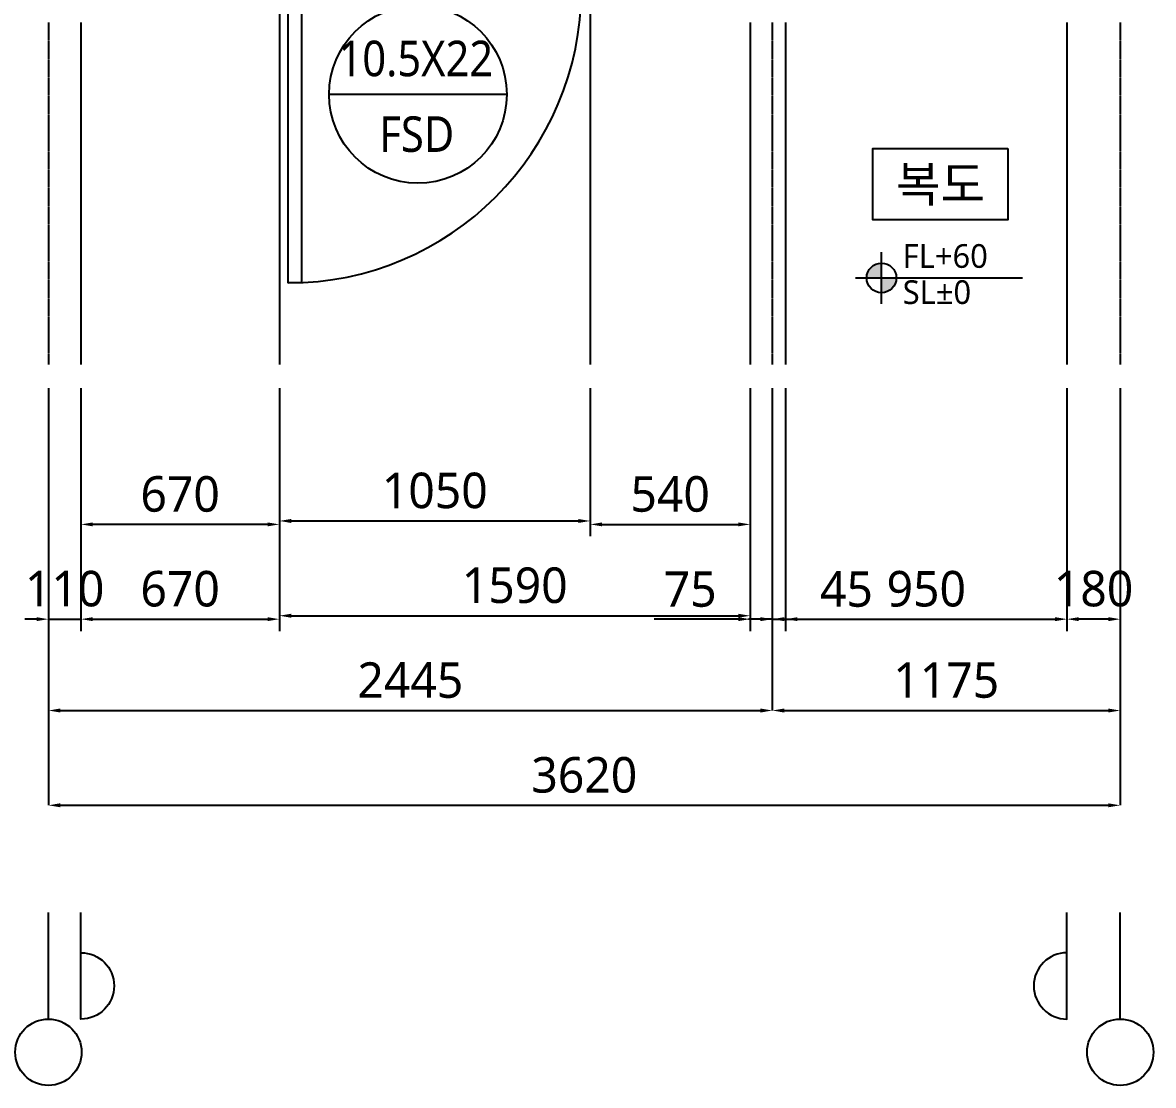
# Model space of a CAD drawing. Extents: x 42284 to 53516, y 22095 to 40513.
# Drawn here: x 46034 to 49853, y 22095 to 25684 of the extents above; entities that cross this region are included whole.
import ezdxf
from ezdxf.enums import TextEntityAlignment as Align

# ---------------------------------------------------------------- set-up
doc = ezdxf.new("R2010")
doc.units = 0
doc.header["$MEASUREMENT"] = 0
doc.linetypes.add('UP-ADD-LT-1', pattern=[62, 60, -1, 0, -1])
for name, color, linetype in [('25B_A-CEN', 1, 'UP-ADD-LT-1'), ('25B_A-MC', 171, 'Continuous'), ('25B_AA-AXIS-BUBL', 7, 'Continuous'), ('25B_AA-XXXX-DIMS', 7, 'Continuous'), ('25B_AA-XXXX-TEXT', 3, 'Continuous'), ('25B_DEFPOINT', 163, 'Continuous'), ('25B_DIM', 7, 'Continuous'), ('25B_SYM', 7, 'Continuous')]:
    doc.layers.add(name, color=color, linetype=linetype)
doc.layers.add('25B_A-door', color=4, linetype='Continuous', lineweight=25)
doc.styles.add('UP-A31-REDRAW', font='malgun.ttf')
doc.dimstyles.new('ISO-25', dxfattribs={"dimtxt": 2.5, "dimasz": 2.5, "dimexe": 1.25, "dimexo": 0.625, "dimtad": 1, "dimdsep": 46, "dimtxsty": 'Standard', "dimcen": 2.5, "dimadec": 0, "dimazin": 0, "dimtfac": 1, "dimtmove": 0, "dimatfit": 3, "dimfxl": 1, "dimarcsym": 0})

# ---------------------------------------------------------------- blocks, each defined once
blk = doc.blocks.new('*D10')
at = {"layer": '25B_DIM', "color": 7, "lineweight": -2, "transparency": 16777216}
for p, q in [((46120.9, 24449.5), (46120.9, 23041.1)), ((49740.9, 24449.5), (49740.9, 23041.1)), ((46160.9, 23041.1), (49700.9, 23041.1))]:
    blk.add_line(p, q, dxfattribs=at)
at = {"layer": '25B_DIM', "color": 7, "transparency": 16777216}
for points in [[(46160.9, 23047.8), (46160.9, 23034.4), (46120.9, 23041.1)], [(49700.9, 23047.8), (49700.9, 23034.4), (49740.9, 23041.1)]]:
    blk.add_solid(points, dxfattribs=at)
at = {"layer": 'Defpoints', "color": 0, "transparency": 16777216}
for p in [(46120.9, 24529.5), (49740.9, 24529.5), (49740.9, 23041.1)]:
    blk.add_point(p, dxfattribs=at)
at = {"layer": '25B_DIM', "color": 3, "transparency": 16777216, "insert": (47930.9, 23143.1), "char_height": 120, "attachment_point": 5, "style": 'UP-A31-REDRAW'}
blk.add_mtext('3620', dxfattribs=at)
blk = doc.blocks.new('*D11')
at = {"layer": '25B_DIM', "color": 7, "lineweight": -2, "transparency": 16777216}
for p, q in [((46120.9, 24449.5), (46120.9, 23361.1)), ((48565.9, 24449.5), (48565.9, 23361.1)), ((46160.9, 23361.1), (48525.9, 23361.1))]:
    blk.add_line(p, q, dxfattribs=at)
at = {"layer": '25B_DIM', "color": 7, "transparency": 16777216}
for points in [[(46160.9, 23367.8), (46160.9, 23354.4), (46120.9, 23361.1)], [(48525.9, 23367.8), (48525.9, 23354.4), (48565.9, 23361.1)]]:
    blk.add_solid(points, dxfattribs=at)
at = {"layer": 'Defpoints', "color": 0, "transparency": 16777216}
for p in [(46120.9, 24529.5), (48565.9, 24529.5), (48565.9, 23361.1)]:
    blk.add_point(p, dxfattribs=at)
at = {"layer": '25B_DIM', "color": 3, "transparency": 16777216, "insert": (47343.4, 23463.1), "char_height": 120, "attachment_point": 5, "style": 'UP-A31-REDRAW'}
blk.add_mtext('2445', dxfattribs=at)
blk = doc.blocks.new('*D12')
at = {"layer": '25B_DIM', "color": 7, "lineweight": -2, "transparency": 16777216}
for p, q in [((48565.9, 24449.5), (48565.9, 23361.1)), ((49740.9, 24449.5), (49740.9, 23361.1)), ((48605.9, 23361.1), (49700.9, 23361.1))]:
    blk.add_line(p, q, dxfattribs=at)
at = {"layer": '25B_DIM', "color": 7, "transparency": 16777216}
for points in [[(48605.9, 23367.8), (48605.9, 23354.4), (48565.9, 23361.1)], [(49700.9, 23367.8), (49700.9, 23354.4), (49740.9, 23361.1)]]:
    blk.add_solid(points, dxfattribs=at)
at = {"layer": 'Defpoints', "color": 0, "transparency": 16777216}
for p in [(48565.9, 24529.5), (49740.9, 24529.5), (49740.9, 23361.1)]:
    blk.add_point(p, dxfattribs=at)
at = {"layer": '25B_DIM', "color": 3, "transparency": 16777216, "insert": (49153.4, 23463.4), "char_height": 120, "attachment_point": 5, "style": 'UP-A31-REDRAW'}
blk.add_mtext('1175', dxfattribs=at)
blk = doc.blocks.new('*D18')
at = {"layer": '25B_DIM', "color": 7, "lineweight": -2, "transparency": 16777216}
for p, q in [((46230.9, 24449.5), (46230.9, 23949.5)), ((46900.9, 24449.5), (46900.9, 23949.5)), ((46860.9, 23989.5), (46270.9, 23989.5))]:
    blk.add_line(p, q, dxfattribs=at)
at = {"layer": '25B_DIM', "color": 7, "transparency": 16777216}
for points in [[(46270.9, 23996.2), (46270.9, 23982.9), (46230.9, 23989.5)], [(46860.9, 23996.2), (46860.9, 23982.9), (46900.9, 23989.5)]]:
    blk.add_solid(points, dxfattribs=at)
at = {"layer": 'Defpoints', "color": 0, "transparency": 16777216}
for p in [(46230.9, 24529.5), (46900.9, 24529.5), (46230.9, 23989.5)]:
    blk.add_point(p, dxfattribs=at)
at = {"layer": '25B_DIM', "color": 3, "transparency": 16777216, "insert": (46565.9, 24091.5), "char_height": 120, "attachment_point": 5, "style": 'UP-A31-REDRAW'}
blk.add_mtext('670', dxfattribs=at)
blk = doc.blocks.new('*D19')
at = {"layer": '25B_AA-XXXX-DIMS', "color": 0, "lineweight": -2, "transparency": 16777216}
for p, q in [((46900.9, 24409.5), (46900.9, 23961.1)), ((47950.9, 24409.5), (47950.9, 23961.1)), ((46940.9, 24001.1), (47910.9, 24001.1))]:
    blk.add_line(p, q, dxfattribs=at)
at = {"layer": '25B_AA-XXXX-DIMS', "color": 0, "transparency": 16777216}
for points in [[(46940.9, 24007.8), (46940.9, 23994.4), (46900.9, 24001.1)], [(47910.9, 24007.8), (47910.9, 23994.4), (47950.9, 24001.1)]]:
    blk.add_solid(points, dxfattribs=at)
at = {"layer": 'Defpoints', "color": 0, "transparency": 16777216}
for p in [(46900.9, 24529.5), (47950.9, 24529.5), (47950.9, 24001.1)]:
    blk.add_point(p, dxfattribs=at)
at = {"layer": '25B_AA-XXXX-DIMS', "color": 3, "transparency": 16777216, "insert": (47425.9, 24103.4), "char_height": 120, "attachment_point": 5, "style": 'UP-A31-REDRAW'}
blk.add_mtext('1050', dxfattribs=at)
blk = doc.blocks.new('*D20')
at = {"layer": '25B_DIM', "color": 7, "lineweight": -2, "transparency": 16777216}
for p, q in [((47950.9, 24449.5), (47950.9, 23949.5)), ((48490.9, 24449.5), (48490.9, 23949.5)), ((47990.9, 23989.5), (48450.9, 23989.5))]:
    blk.add_line(p, q, dxfattribs=at)
at = {"layer": '25B_DIM', "color": 7, "transparency": 16777216}
for points in [[(47990.9, 23996.2), (47990.9, 23982.9), (47950.9, 23989.5)], [(48450.9, 23996.2), (48450.9, 23982.9), (48490.9, 23989.5)]]:
    blk.add_solid(points, dxfattribs=at)
at = {"layer": 'Defpoints', "color": 0, "transparency": 16777216}
for p in [(47950.9, 24529.5), (48490.9, 24529.5), (48490.9, 23989.5)]:
    blk.add_point(p, dxfattribs=at)
at = {"layer": '25B_DIM', "color": 3, "transparency": 16777216, "insert": (48220.9, 24091.5), "char_height": 120, "attachment_point": 5, "style": 'UP-A31-REDRAW'}
blk.add_mtext('540', dxfattribs=at)
blk = doc.blocks.new('*D29')
at = {"layer": '25B_DIM', "color": 7, "lineweight": -2, "transparency": 16777216}
for p, q in [((46120.9, 24449.5), (46120.9, 23629.5)), ((46230.9, 24449.5), (46230.9, 23629.5)), ((46080.9, 23669.5), (46040.9, 23669.5)), ((46120.9, 23669.5), (46230.9, 23669.5)), ((46270.9, 23669.5), (46310.9, 23669.5))]:
    blk.add_line(p, q, dxfattribs=at)
at = {"layer": '25B_DIM', "color": 7, "transparency": 16777216}
for points in [[(46080.9, 23676.2), (46080.9, 23662.9), (46120.9, 23669.5)], [(46270.9, 23676.2), (46270.9, 23662.9), (46230.9, 23669.5)]]:
    blk.add_solid(points, dxfattribs=at)
at = {"layer": 'Defpoints', "color": 0, "transparency": 16777216}
for p in [(46120.9, 24529.5), (46230.9, 24529.5), (46230.9, 23669.5)]:
    blk.add_point(p, dxfattribs=at)
at = {"layer": '25B_DIM', "color": 3, "transparency": 16777216, "insert": (46175.9, 23771.9), "char_height": 120, "attachment_point": 5, "style": 'UP-A31-REDRAW'}
blk.add_mtext('110', dxfattribs=at)
blk = doc.blocks.new('*D30')
at = {"layer": '25B_DIM', "color": 0, "lineweight": -2, "transparency": 16777216}
for p, q in [((46230.9, 24449.5), (46230.9, 23629.5)), ((46900.9, 24449.5), (46900.9, 23629.5)), ((46270.9, 23669.5), (46860.9, 23669.5))]:
    blk.add_line(p, q, dxfattribs=at)
at = {"layer": '25B_DIM', "color": 0, "transparency": 16777216}
for points in [[(46270.9, 23676.2), (46270.9, 23662.9), (46230.9, 23669.5)], [(46860.9, 23676.2), (46860.9, 23662.9), (46900.9, 23669.5)]]:
    blk.add_solid(points, dxfattribs=at)
at = {"layer": 'Defpoints', "color": 0, "transparency": 16777216}
for p in [(46230.9, 24529.5), (46900.9, 24529.5), (46900.9, 23669.5)]:
    blk.add_point(p, dxfattribs=at)
at = {"layer": '25B_DIM', "color": 3, "transparency": 16777216, "insert": (46565.9, 23771.5), "char_height": 120, "attachment_point": 5, "style": 'UP-A31-REDRAW'}
blk.add_mtext('670', dxfattribs=at)
blk = doc.blocks.new('*D31')
at = {"layer": '25B_DIM', "color": 0, "lineweight": -2, "transparency": 16777216}
for p, q in [((46900.9, 24449.5), (46900.9, 23641.1)), ((48490.9, 24449.5), (48490.9, 23641.1)), ((46940.9, 23681.1), (48450.9, 23681.1))]:
    blk.add_line(p, q, dxfattribs=at)
at = {"layer": '25B_DIM', "color": 0, "transparency": 16777216}
for points in [[(46940.9, 23687.8), (46940.9, 23674.4), (46900.9, 23681.1)], [(48450.9, 23687.8), (48450.9, 23674.4), (48490.9, 23681.1)]]:
    blk.add_solid(points, dxfattribs=at)
at = {"layer": 'Defpoints', "color": 0, "transparency": 16777216}
for p in [(46900.9, 24529.5), (48490.9, 24529.5), (48490.9, 23681.1)]:
    blk.add_point(p, dxfattribs=at)
at = {"layer": '25B_DIM', "color": 3, "transparency": 16777216, "insert": (47695.9, 23783.4), "char_height": 120, "attachment_point": 5, "style": 'UP-A31-REDRAW'}
blk.add_mtext('1590', dxfattribs=at)
blk = doc.blocks.new('*D32')
at = {"layer": '25B_DIM', "color": 7, "lineweight": -2, "transparency": 16777216}
for p, q in [((48490.9, 24449.5), (48490.9, 23629.5)), ((48565.9, 24449.5), (48565.9, 23629.5)), ((48450.9, 23669.5), (48166.4, 23669.5)), ((48565.9, 23669.5), (48490.9, 23669.5)), ((48605.9, 23669.5), (48645.9, 23669.5))]:
    blk.add_line(p, q, dxfattribs=at)
at = {"layer": '25B_DIM', "color": 7, "transparency": 16777216}
for points in [[(48450.9, 23676.2), (48450.9, 23662.9), (48490.9, 23669.5)], [(48605.9, 23676.2), (48605.9, 23662.9), (48565.9, 23669.5)]]:
    blk.add_solid(points, dxfattribs=at)
at = {"layer": 'Defpoints', "color": 0, "transparency": 16777216}
for p in [(48490.9, 24529.5), (48565.9, 24529.5), (48490.9, 23669.5)]:
    blk.add_point(p, dxfattribs=at)
at = {"layer": '25B_DIM', "color": 3, "transparency": 16777216, "insert": (48288.6, 23770.6), "char_height": 120, "attachment_point": 5, "style": 'UP-A31-REDRAW'}
blk.add_mtext('75', dxfattribs=at)
blk = doc.blocks.new('*D33')
at = {"layer": '25B_DIM', "color": 7, "lineweight": -2, "transparency": 16777216}
for p, q in [((48565.9, 24449.5), (48565.9, 23629.5)), ((48610.9, 24449.5), (48610.9, 23629.5)), ((48525.9, 23669.5), (48485.9, 23669.5)), ((48565.9, 23669.5), (48610.9, 23669.5)), ((48650.9, 23669.5), (48941.7, 23669.5))]:
    blk.add_line(p, q, dxfattribs=at)
at = {"layer": '25B_DIM', "color": 7, "transparency": 16777216}
for points in [[(48525.9, 23676.2), (48525.9, 23662.9), (48565.9, 23669.5)], [(48650.9, 23676.2), (48650.9, 23662.9), (48610.9, 23669.5)]]:
    blk.add_solid(points, dxfattribs=at)
at = {"layer": 'Defpoints', "color": 0, "transparency": 16777216}
for p in [(48565.9, 24529.5), (48610.9, 24529.5), (48610.9, 23669.5)]:
    blk.add_point(p, dxfattribs=at)
at = {"layer": '25B_DIM', "color": 3, "transparency": 16777216, "insert": (48816.3, 23770.6), "char_height": 120, "attachment_point": 5, "style": 'UP-A31-REDRAW'}
blk.add_mtext('45', dxfattribs=at)
blk = doc.blocks.new('*D34')
at = {"layer": '25B_DIM', "color": 0, "lineweight": -2, "transparency": 16777216}
for p, q in [((48610.9, 24449.5), (48610.9, 23629.5)), ((49560.9, 24449.5), (49560.9, 23629.5)), ((48650.9, 23669.5), (49520.9, 23669.5))]:
    blk.add_line(p, q, dxfattribs=at)
at = {"layer": '25B_DIM', "color": 0, "transparency": 16777216}
for points in [[(48650.9, 23676.2), (48650.9, 23662.9), (48610.9, 23669.5)], [(49520.9, 23676.2), (49520.9, 23662.9), (49560.9, 23669.5)]]:
    blk.add_solid(points, dxfattribs=at)
at = {"layer": 'Defpoints', "color": 0, "transparency": 16777216}
for p in [(48610.9, 24529.5), (49560.9, 24529.5), (49560.9, 23669.5)]:
    blk.add_point(p, dxfattribs=at)
at = {"layer": '25B_DIM', "color": 3, "transparency": 16777216, "insert": (49085.9, 23771.5), "char_height": 120, "attachment_point": 5, "style": 'UP-A31-REDRAW'}
blk.add_mtext('950', dxfattribs=at)
blk = doc.blocks.new('*D35')
at = {"layer": '25B_DIM', "color": 7, "lineweight": -2, "transparency": 16777216}
for p, q in [((49560.9, 24449.5), (49560.9, 23629.5)), ((49740.9, 24449.5), (49740.9, 23629.5)), ((49700.9, 23669.5), (49600.9, 23669.5))]:
    blk.add_line(p, q, dxfattribs=at)
at = {"layer": '25B_DIM', "color": 7, "transparency": 16777216}
for points in [[(49600.9, 23676.2), (49600.9, 23662.9), (49560.9, 23669.5)], [(49700.9, 23676.2), (49700.9, 23662.9), (49740.9, 23669.5)]]:
    blk.add_solid(points, dxfattribs=at)
at = {"layer": 'Defpoints', "color": 0, "transparency": 16777216}
for p in [(49560.9, 24529.5), (49740.9, 24529.5), (49560.9, 23669.5)]:
    blk.add_point(p, dxfattribs=at)
at = {"layer": '25B_DIM', "color": 3, "transparency": 16777216, "insert": (49650.9, 23771.9), "char_height": 120, "attachment_point": 5, "style": 'UP-A31-REDRAW'}
blk.add_mtext('180', dxfattribs=at)

msp = doc.modelspace()

# ---------------------------------------------------------------- hatches: boundary and pattern name
at = {"layer": '25B_SYM'}
h = msp.add_hatch(color=256, dxfattribs=at)
h.paths.add_polyline_path([(48884.6, 24821.7), (48934.6, 24821.7), (48934.6, 24871.7, 0.414214)])
h.paths.add_polyline_path([(48934.6, 24821.7), (48934.6, 24771.7, 0.414214), (48984.6, 24821.7)])

# ---------------------------------------------------------------- linework, layer by layer
at = {"layer": '25B_A-CEN'}
for p, q in [((46120.9, 25683.7), (46120.9, 24529.5)), ((48565.9, 25683.7), (48565.9, 24529.5)), ((49740.9, 25683.7), (49740.9, 24529.5))]:
    msp.add_line(p, q, dxfattribs=at)
at = {"layer": '25B_A-door'}
msp.add_lwpolyline([(46975.9, 25794.6), (46975.9, 24804.6), (46930.9, 24804.6), (46930.9, 25794.6)], close=True, dxfattribs=at)
at = {"layer": '25B_A-door', "color": 1}
msp.add_arc((46930.9, 25794.6), 990, 270, 0, dxfattribs=at)
at = {"layer": '25B_A-MC'}
for p, q in [((46230.9, 25683.7), (46230.9, 24529.5)), ((48490.9, 25683.7), (48490.9, 24529.5)), ((48610.9, 25683.7), (48610.9, 24529.5)), ((49560.9, 25683.7), (49560.9, 24529.5))]:
    msp.add_line(p, q, dxfattribs=at)
at = {"layer": '25B_AA-AXIS-BUBL'}
for p, q in [((46120.9, 22319.5), (46120.9, 22679.5)), ((49740.9, 22319.5), (49740.9, 22679.5))]:
    msp.add_line(p, q, dxfattribs=at)
for points in [[(46230.9, 22543.5, -1), (46230.9, 22319.5), (46230.9, 22679.5)], [(49560.9, 22543.5, 1), (49560.9, 22319.5), (49560.9, 22679.5)]]:
    msp.add_lwpolyline(points, format="xyb", dxfattribs=at)
for centre in [(46120.9, 22207.5), (49740.9, 22207.5)]:
    msp.add_circle(centre, 112, dxfattribs=at)
at = {"layer": '25B_DEFPOINT', "color": 250}
for p, q in [((46900.9, 25794.6), (46900.9, 24529.5)), ((47950.9, 25794.6), (47950.9, 24529.5))]:
    msp.add_line(p, q, dxfattribs=at)
at = {"layer": '25B_SYM'}
for p, q in [((47668.9, 25441.3, 0), (47068.9, 25441.3, 0)), ((48934.6, 24734.2), (48934.6, 24909.2)), ((48847.1, 24821.7), (49410.4, 24821.7))]:
    msp.add_line(p, q, dxfattribs=at)
at = {"layer": '25B_SYM', "elevation": 0}
msp.add_lwpolyline([(49361.8, 25258.3), (49361.8, 25018.3), (48904.9, 25018.3), (48904.9, 25258.3), (49361.8, 25258.3)], dxfattribs=at)
at = {"layer": '25B_SYM'}
for centre, radius in [((47368.9, 25441.3, 0), 300), ((48934.6, 24821.7), 50)]:
    msp.add_circle(centre, radius, dxfattribs=at)

# ---------------------------------------------------------------- texts
at = {"layer": '25B_AA-XXXX-TEXT', "style": 'UP-A31-REDRAW'}
msp.add_text('복도', height=120, dxfattribs=at).set_placement((49133.7, 25138.3), align=Align.MIDDLE_CENTER)
at = {"layer": '25B_SYM', "color": 3, "style": 'UP-A31-REDRAW', "width": 0.9}
for s, p in [('10.5X22', (47361.9, 25562.7, 0)), ('FSD', (47365.1, 25307.2, 0))]:
    msp.add_text(s, height=120, dxfattribs=at).set_placement(p, align=Align.MIDDLE_CENTER)
at = {"layer": '25B_SYM', "color": 7, "style": 'UP-A31-REDRAW'}
for s, p in [('FL+60', (49006.3, 24831.7)), ('SL±0', (49006.3, 24709.7))]:
    msp.add_text(s, height=80, dxfattribs=at).set_placement(p, align=Align.BOTTOM_LEFT)

# ---------------------------------------------------------------- dimensions: what is measured, and where the dimension line sits
at = {"layer": '25B_AA-XXXX-DIMS'}
dim = msp.add_linear_dim(base=(47950.9, 24001.1), p1=(46900.9, 24529.5), p2=(47950.9, 24529.5), angle=180, dimstyle='ISO-25', override={"dimscale": 40, "dimtxt": 3, "dimasz": 1, "dimexe": 1, "dimexo": 3, "dimgap": 1, "dimdec": 0, "dimlfac": 1, "dimtxsty": 'UP-A31-REDRAW', "dimclrd": 0, "dimclre": 0, "dimclrt": 3}, dxfattribs=at)
dim.commit()
dim.dimension.update_dxf_attribs({"geometry": '*D19', "text_midpoint": (47425.9, 24001.1), "dimtype": 128})
at = {"layer": '25B_DIM'}
for base, p1, p2, override, picture, middle in [((46230.9, 23669.5), (46120.9, 24529.5), (46230.9, 24529.5), {"dimscale": 40, "dimtxt": 3, "dimasz": 1, "dimexe": 1, "dimexo": 2, "dimgap": 1, "dimdec": 0, "dimlfac": 1, "dimtxsty": 'UP-A31-REDRAW', "dimclrd": 7, "dimclre": 7, "dimclrt": 3}, '*D29', (46175.9, 23669.5)), ((46900.9, 23669.5), (46230.9, 24529.5), (46900.9, 24529.5), {"dimscale": 40, "dimtxt": 3, "dimasz": 1, "dimexe": 1, "dimexo": 2, "dimgap": 1, "dimdec": 0, "dimlfac": 1, "dimtxsty": 'UP-A31-REDRAW', "dimclrd": 0, "dimclre": 0, "dimclrt": 3}, '*D30', (46565.9, 23669.5)), ((48490.9, 23681.1), (46900.9, 24529.5), (48490.9, 24529.5), {"dimscale": 40, "dimtxt": 3, "dimasz": 1, "dimexe": 1, "dimexo": 2, "dimgap": 1, "dimdec": 0, "dimlfac": 1, "dimtxsty": 'UP-A31-REDRAW', "dimclrd": 0, "dimclre": 0, "dimclrt": 3}, '*D31', (47695.9, 23681.1)), ((48490.9, 23989.5), (47950.9, 24529.5), (48490.9, 24529.5), {"dimscale": 40, "dimtxt": 3, "dimasz": 1, "dimexe": 1, "dimexo": 2, "dimgap": 1, "dimdec": 0, "dimlfac": 1, "dimtxsty": 'UP-A31-REDRAW', "dimclrd": 7, "dimclre": 7, "dimclrt": 3}, '*D20', (48220.9, 23989.5)), ((48610.9, 23669.5), (48565.9, 24529.5), (48610.9, 24529.5), {"dimscale": 40, "dimtxt": 3, "dimasz": 1, "dimexe": 1, "dimexo": 2, "dimgap": 1, "dimdec": 0, "dimlfac": 1, "dimtxsty": 'UP-A31-REDRAW', "dimclrd": 7, "dimclre": 7, "dimclrt": 3}, '*D33', (48816.3, 23669.5)), ((49560.9, 23669.5), (48610.9, 24529.5), (49560.9, 24529.5), {"dimscale": 40, "dimtxt": 3, "dimasz": 1, "dimexe": 1, "dimexo": 2, "dimgap": 1, "dimdec": 0, "dimlfac": 1, "dimtxsty": 'UP-A31-REDRAW', "dimclrd": 0, "dimclre": 0, "dimclrt": 3}, '*D34', (49085.9, 23669.5))]:
    dim = msp.add_linear_dim(base=base, p1=p1, p2=p2, angle=180, dimstyle='ISO-25', override=override, dxfattribs=at)
    dim.commit()
    dim.dimension.update_dxf_attribs({"geometry": picture, "text_midpoint": middle, "dimtype": 128})
for base, p1, p2, override, picture, middle in [((49740.9, 23041.1), (46120.9, 24529.5), (49740.9, 24529.5), {"dimscale": 40, "dimtxt": 3, "dimasz": 1, "dimexe": 0, "dimexo": 2, "dimgap": 1, "dimdec": 0, "dimlfac": 1, "dimtxsty": 'UP-A31-REDRAW', "dimclrd": 7, "dimclre": 7, "dimclrt": 3}, '*D10', (47930.9, 23041.1)), ((48565.9, 23361.1), (46120.9, 24529.5), (48565.9, 24529.5), {"dimscale": 40, "dimtxt": 3, "dimasz": 1, "dimexe": 0, "dimexo": 2, "dimgap": 1, "dimdec": 0, "dimlfac": 1, "dimtxsty": 'UP-A31-REDRAW', "dimclrd": 7, "dimclre": 7, "dimclrt": 3}, '*D11', (47343.4, 23361.1)), ((46230.9, 23989.5), (46900.9, 24529.5), (46230.9, 24529.5), {"dimscale": 40, "dimtxt": 3, "dimasz": 1, "dimexe": 1, "dimexo": 2, "dimgap": 1, "dimdec": 0, "dimlfac": 1, "dimtxsty": 'UP-A31-REDRAW', "dimclrd": 7, "dimclre": 7, "dimclrt": 3}, '*D18', (46565.9, 23989.5)), ((48490.9, 23669.5), (48565.9, 24529.5), (48490.9, 24529.5), {"dimscale": 40, "dimtxt": 3, "dimasz": 1, "dimexe": 1, "dimexo": 2, "dimgap": 1, "dimdec": 0, "dimlfac": 1, "dimtxsty": 'UP-A31-REDRAW', "dimclrd": 7, "dimclre": 7, "dimclrt": 3}, '*D32', (48288.6, 23669.5)), ((49740.9, 23361.1), (48565.9, 24529.5), (49740.9, 24529.5), {"dimscale": 40, "dimtxt": 3, "dimasz": 1, "dimexe": 0, "dimexo": 2, "dimgap": 1, "dimdec": 0, "dimlfac": 1, "dimtxsty": 'UP-A31-REDRAW', "dimclrd": 7, "dimclre": 7, "dimclrt": 3}, '*D12', (49153.4, 23361.1)), ((49560.9, 23669.5), (49740.9, 24529.5), (49560.9, 24529.5), {"dimscale": 40, "dimtxt": 3, "dimasz": 1, "dimexe": 1, "dimexo": 2, "dimgap": 1, "dimdec": 0, "dimlfac": 1, "dimtxsty": 'UP-A31-REDRAW', "dimclrd": 7, "dimclre": 7, "dimclrt": 3}, '*D35', (49650.9, 23669.5))]:
    dim = msp.add_linear_dim(base=base, p1=p1, p2=p2, dimstyle='ISO-25', override=override, dxfattribs=at)
    dim.commit()
    dim.dimension.update_dxf_attribs({"geometry": picture, "text_midpoint": middle, "dimtype": 128})

doc.saveas('drawing.dxf')
